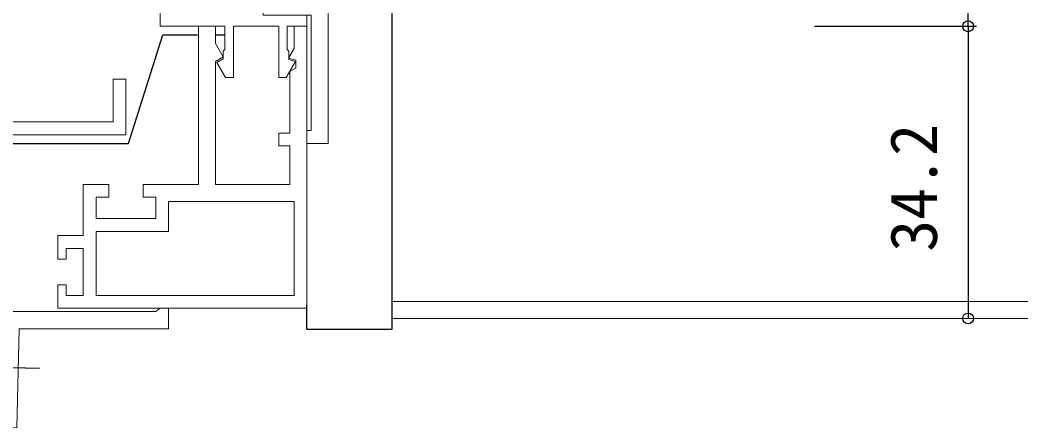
# Model space of a CAD drawing. Units: millimetres, scale not verified. Extents: x -437 to 438, y -331 to 329.
# Drawn here: x -31.7 to 86.4, y -227 to -179.3 of the extents above; entities that cross this region are included whole.
import ezdxf
from ezdxf.enums import TextEntityAlignment as Align

# ---------------------------------------------------------------- set-up
doc = ezdxf.new("R2010")
doc.units = ezdxf.units.MM
doc.header["$LTSCALE"] = 2
doc.layers.add('0-2_YKK_11', color=7, linetype='Continuous', lineweight=18)
doc.layers.add('0-4_YKK_12', color=2, linetype='Continuous', lineweight=18)
doc.layers.add('0-5_YKK_13', color=4, linetype='Continuous')
doc.layers.add('0-7_YKK_D', color=6, linetype='Continuous')
doc.styles.add('ＭＳ ゴシック', font='')
doc.styles.get('ＭＳ ゴシック').set_extended_font_data('MS Gothic')

msp = doc.modelspace()

# ---------------------------------------------------------------- linework, layer by layer
at = {"layer": '0-2_YKK_11', "color": 211}
msp.add_line((-27.3, -213), (1.9, -213), dxfattribs=at)
at = {"layer": '0-2_YKK_11'}
msp.add_lwpolyline([(-0.896, -156.354), (-3.855, -162.7), (-5.4, -162.7), (-5.4, -160.9), (-6.6, -160.9), (-6.6, -162.242), (-6.48, -162.425), (-6.48, -162.975), (-6.6, -163.158), (-6.6, -176.941), (-4.558, -177.685), (-4.2, -176.7), (-3.2, -176.7), (-3.2, -178.7), (2.4, -178.7), (2.4, -192.2), (1.9, -192.2), (1.9, -193.7), (4.4, -193.7), (4.4, -177.7), (3.4, -176.7)], dxfattribs=at)
at = {"layer": '0-2_YKK_11', "color": 211}
for points in [[(1.9, -178.7), (1.9, -180), (-0.399, -180), (-0.399, -182.7), (-0.199, -182.9), (-0.199, -183.9), (0.557, -184.102), (-0.539, -186), (-1.399, -186), (-1.399, -180), (-6.699, -180), (-6.699, -186), (-7.624, -186), (-8.645, -184.231), (-7.899, -183.8), (-7.899, -182.9), (-7.699, -182.7), (-7.699, -180), (-15.3, -180), (-15.3, -174.8)], [(1.9, -213), (1.9, -180), (0.4, -180), (0.4, -182.6), (-0.255, -183.735), (0.6, -183.964), (0.6, -184.9), (-0.1, -185.304), (-0.1, -192.5), (-1.4, -192.5), (-1.4, -194), (-0.1, -194), (-0.1, -198.5), (-8.8, -198.5), (-8.8, -184.101), (-7.89, -183.576), (-8.8, -182), (-8.8, -180), (-10.8, -180), (-10.8, -198.5), (-17.3, -198.5), (-17.3, -200), (-15.8, -200), (-15.8, -202.5), (-22.8, -202.5), (-22.8, -200), (-21.3, -200), (-21.3, -198.5), (-24.3, -198.5), (-24.3, -204.5), (-27.3, -204.5), (-27.3, -207.25), (-26.3, -207.25), (-26.3, -206), (-24.3, -206), (-24.3, -211.5), (-26.3, -211.5), (-26.3, -210.25), (-27.3, -210.25), (-27.3, -213)]]:
    msp.add_lwpolyline(points, dxfattribs=at)
at = {"layer": '0-2_YKK_11', "color": 4}
msp.add_lwpolyline([(-44.3, -192.7), (-19.3, -192.7), (-19.3, -186.2), (-20.8, -186.2), (-20.8, -191.2), (-36.3, -191.2)], dxfattribs=at)
at = {"layer": '0-2_YKK_11', "color": 211}
for points in [[(-22.8, -211.5), (0.4, -211.5), (0.4, -200.5), (-14.3, -200.5), (-14.3, -204), (-22.8, -204)], [(-15.8, -213.4), (-34.3, -213.4), (-34.3, -214.9), (-33.788, -214.9), (-34.06, -225.449), (-34.574, -225.936), (-34.6, -226.935), (-32.1, -227), (-31.8, -215.4), (-14.3, -215.4), (-14.3, -213), (-15.31, -213)]]:
    msp.add_lwpolyline(points, close=True, dxfattribs=at)
at = {"layer": '0-4_YKK_12'}
for p, q in [((11.9, -212.198), (86.4, -212.198)), ((11.9, -214.198), (86.4, -214.198))]:
    msp.add_line(p, q, dxfattribs=at)
at = {"layer": '0-5_YKK_13'}
for p, q in [((-8.8, -181), (-7.699, -181)), ((1.9, -215.448), (1.9, -212.698)), ((-29.42, -220.067), (-54.411, -219.421))]:
    msp.add_line(p, q, dxfattribs=at)
for points in [[(1.9, -215.448), (11.9, -215.448), (11.9, -176.198)], [(-34.3, -193.7), (-18.994, -193.7), (-14.994, -181), (-10.8, -181)]]:
    msp.add_lwpolyline(points, dxfattribs=at)
at = {"layer": '0-7_YKK_D'}
for p, q in [((79.4, -180), (79.4, -92.7)), ((61.4, -180), (80.4, -180)), ((79.4, -180), (79.4, -214.198))]:
    msp.add_line(p, q, dxfattribs=at)
for centre in [(79.4, -180), (79.4, -180), (79.4, -214.198)]:
    msp.add_circle(centre, 0.637, dxfattribs=at)

# ---------------------------------------------------------------- texts
at = {"layer": '0-7_YKK_D', "style": 'ＭＳ ゴシック'}
msp.add_text('34.2', height=5.499, rotation=90, dxfattribs=at).set_placement((77.4, -206.389), align=Align.BOTTOM_LEFT)

doc.saveas('drawing.dxf')
